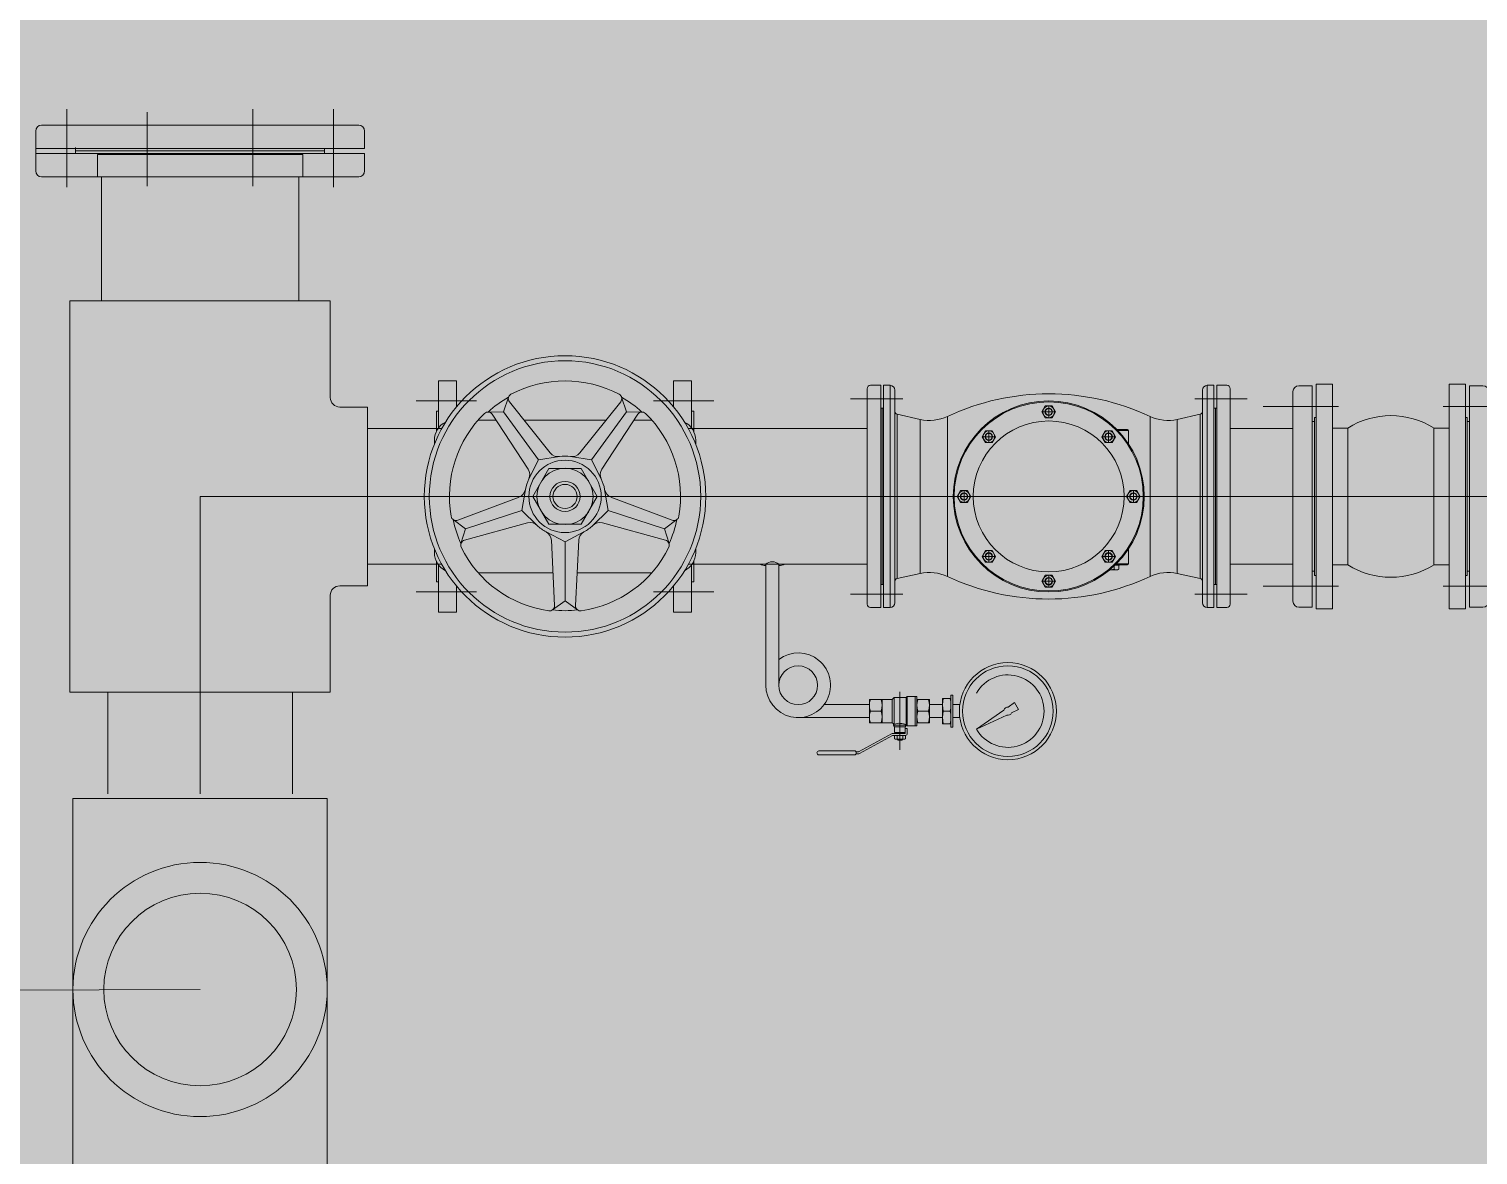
# Model space of a CAD drawing. Header units: millimetres. Extents: x 5117 to 246734, y -48177 to 129208.
# Drawn here: x 85001 to 85566, y 30348 to 30787 of the extents above; entities that cross this region are included whole.
import ezdxf

# ---------------------------------------------------------------- set-up
doc = ezdxf.new("R2010")
doc.units = ezdxf.units.MM
doc.linetypes.add('IMPORT-CENTER', pattern=[2000, 1250, -250, 250, -250])
for name, color, linetype, lineweight in [('A-FLOR-PATT-2', 9, 'Continuous', 9), ('G-IMPT', 8, 'Continuous', 9), ('G-IMPT-4', 8, 'IMPORT-CENTER', 9), ('M-EQPM', 50, 'Continuous', 9)]:
    doc.layers.add(name, color=color, linetype=linetype, lineweight=lineweight)

# ---------------------------------------------------------------- blocks, each defined once
blk = doc.blocks.new('TKTC_BON NUOC MAI_260130 - TKTC_BON NUOC MAI_260130_dwg_FLA3_10K-3426655-TKCS_MB TỔNG THỂ MÁI')
at = {"layer": 'G-IMPT'}
for p, q in [((0, -87.5), (0, 87.5)), ((25, 75), (-38, 75)), ((25, -75), (-38, -75))]:
    blk.add_line(p, q, dxfattribs=at)
at = {"layer": 'G-IMPT', "flags": 128}
blk.add_lwpolyline([(-5, 92.5), (-16, 92.5), (-16, -92.5), (-5, -92.5)], dxfattribs=at)
blk.add_lwpolyline([(-18, -62.5), (-16, -62.5), (-16, 62.5), (-18, 62.5)], close=True, dxfattribs=at)
at = {"layer": 'G-IMPT'}
for centre, start, end in [((-5, 87.5), 360, 90), ((-5, -87.5), 270, 0)]:
    blk.add_arc(centre, 5, start, end, dxfattribs=at)
blk = doc.blocks.new('TKTC_BON NUOC MAI_260130 - TKTC_BON NUOC MAI_260130_dwg_FLA3_10K-3426656-TKCS_MB TỔNG THỂ MÁI')
at = {"layer": 'G-IMPT'}
for p, q in [((0, -87.5), (0, 87.5)), ((25, 75), (-38, 75)), ((25, -75), (-38, -75))]:
    blk.add_line(p, q, dxfattribs=at)
at = {"layer": 'G-IMPT', "flags": 128}
blk.add_lwpolyline([(-5, 92.5), (-16, 92.5), (-16, -92.5), (-5, -92.5)], dxfattribs=at)
blk.add_lwpolyline([(-18, -62.5), (-16, -62.5), (-16, 62.5), (-18, 62.5)], close=True, dxfattribs=at)
at = {"layer": 'G-IMPT'}
for centre, start, end in [((-5, 87.5), 360, 90), ((-5, -87.5), 270, 0)]:
    blk.add_arc(centre, 5, start, end, dxfattribs=at)
blk = doc.blocks.new('TKTC_BON NUOC MAI_260130 - TKTC_BON NUOC MAI_260130_dwg_Tee_DN125_up__PPR_-3426657-TKCS_MB TỔNG THỂ MÁI')
at = {"layer": 'G-IMPT', "flags": 128}
blk.add_lwpolyline([(-82.5, -124), (-82.5, 124), (82.5, 124), (82.5, -124)], close=True, dxfattribs=at)
at = {"layer": 'G-IMPT'}
for radius in [82.5, 62.5]:
    blk.add_circle((0, 0), radius, dxfattribs=at)
blk = doc.blocks.new('TKTC_BON NUOC MAI_260130 - TKTC_BON NUOC MAI_260130_dwg__U23-3426658-TKCS_MB TỔNG THỂ MÁI')
blk.add_blockref('TKTC_BON NUOC MAI_260130 - TKTC_BON NUOC MAI_260130_dwg_Tee_DN125_up__PPR_-3426657-TKCS_MB TỔNG THỂ MÁI', (0, 0))
blk = doc.blocks.new('TKTC_BON NUOC MAI_260130 - TKTC_BON NUOC MAI_260130_dwg-3426650-TKCS_MB TỔNG THỂ MÁI')
at = {"layer": 'G-IMPT'}
blk.add_hatch(color=256, dxfattribs=at).paths.add_polyline_path([(-117623.15, -830598.11), (-117616.07, -830598.11), (-117596.84, -830593.45), (-117596.84, -830540.11), (-117602.8, -830540.11), (-117623.15, -830535.45), (-117642.38, -830540.11), (-117642.38, -830593.45), (-117636.43, -830593.45)])
for p, q in [((-118148.14, -830424.25), (-118148.14, -830439.83)), ((-118035.45, -830432.96), (-118035.45, -830431.12)), ((-118043.92, -830442.12), (-118124.09, -830442.12)), ((-117823.84, -830524.75), (-117823.84, -830608.81)), ((-117813.04, -830608.26), (-117813.04, -830525.3)), ((-117693.06, -830608.26), (-117693.06, -830525.3)), ((-117682.26, -830524.75), (-117682.26, -830608.81)), ((-117999.72, -830529.54), (-117976.2, -830529.54)), ((-117947.44, -830549.82), (-117963.41, -830529.9)), ((-117919.99, -830529.9), (-117935.96, -830549.82)), ((-117883.68, -830529.54), (-117907.2, -830529.54)), ((-117830.41, -830528.69), (-117809.99, -830528.69)), ((-117675.7, -830528.69), (-117696.11, -830528.69)), ((-117968.59, -830536.99), (-117975.53, -830536.99)), ((-117970.07, -830534.74), (-117956.06, -830556.08)), ((-117925.67, -830536.99), (-117957.73, -830536.99)), ((-117927.34, -830556.08), (-117913.34, -830534.74)), ((-117907.87, -830536.99), (-117914.81, -830536.99)), ((-117792.57, -830597.99), (-117792.57, -830535.57)), ((-117713.54, -830597.99), (-117713.54, -830535.57)), ((-118018.78, -830540.34), (-117989.79, -830540.34)), ((-117893.61, -830540.34), (-117823.84, -830540.34)), ((-117722.32, -830540.7), (-117726.45, -830540.7)), ((-117682.26, -830540.34), (-117657.79, -830540.34)), ((-117992.66, -830544.83), (-117992.66, -830546.41)), ((-117890.74, -830546.41), (-117890.74, -830544.83)), ((-117959.61, -830567), (-117983.49, -830576.03)), ((-117899.92, -830576.03), (-117923.79, -830567)), ((-117980.94, -830583.86), (-117956.32, -830577.13)), ((-117927.09, -830577.13), (-117902.46, -830583.86)), ((-117947.03, -830583.88), (-117945.81, -830609.38)), ((-117937.59, -830609.38), (-117936.37, -830583.88)), ((-117992.66, -830587.15), (-117992.66, -830588.73)), ((-117890.74, -830588.73), (-117890.74, -830587.15)), ((-118018.78, -830593.22), (-117989.79, -830593.22)), ((-117893.61, -830593.22), (-117823.84, -830593.22)), ((-117727.57, -830593.96), (-117727.57, -830595.18)), ((-117722.32, -830593.42), (-117727.01, -830593.42)), ((-117682.26, -830593.22), (-117657.79, -830593.22)), ((-117975.53, -830596.57), (-117946.42, -830596.57)), ((-117936.98, -830596.57), (-117907.87, -830596.57)), ((-117999.72, -830604.02), (-117976.2, -830604.02)), ((-117883.68, -830604.02), (-117907.2, -830604.02)), ((-117830.41, -830604.87), (-117809.99, -830604.87)), ((-117675.7, -830604.87), (-117696.11, -830604.87)), ((-118120.06, -830643.09), (-118120.06, -830682.78)), ((-118047.95, -830643.09), (-118047.95, -830682.78)), ((-117811.07, -830665.66), (-117811.07, -830642.95)), ((-117822.6, -830650.52), (-117818.46, -830650.52)), ((-117804.05, -830650.52), (-117799.91, -830650.52)), ((-117791.47, -830650.52), (-117794.19, -830650.52)), ((-117808.6, -830656.01), (-117813.53, -830656.01)), ((-117813.15, -830656.58), (-117808.98, -830656.58)), ((-117814.36, -830659.36), (-117827.19, -830666.33)), ((-117826.82, -830666.99), (-117813.99, -830660.03)), ((-117813.81, -830659.98), (-117808.98, -830659.98)), ((-117828.1, -830667.18), (-117828.1, -830666.42)), ((-118084.01, -830759.09), (-118640.56, -830760.5))]:
    blk.add_line(p, q, dxfattribs=at)
at = {"layer": 'G-IMPT', "flags": 128}
for points in [[(-118019.87, -830431.12), (-118148.14, -830431.12), (-118019.87, -830431.12), (-118019.87, -830424.25)], [(-118145.85, -830421.96), (-118022.16, -830421.96)], [(-118019.87, -830432.96), (-118148.14, -830432.96), (-118019.87, -830432.96), (-118019.87, -830439.83)], [(-118145.85, -830442.12), (-118022.16, -830442.12)], [(-118045.55, -830490.47), (-118122.47, -830490.47), (-118122.47, -830442.12), (-118045.55, -830442.12)], [(-117817.5, -830610.12), (-117817.5, -830523.44), (-117814.91, -830523.44), (-117814.91, -830610.12)], [(-117688.6, -830610.12), (-117691.2, -830610.12), (-117691.2, -830523.44), (-117688.6, -830523.44)], [(-117642.38, -830610.57), (-117642.38, -830522.99), (-117648.69, -830522.99), (-117648.69, -830610.57)], [(-117596.84, -830610.57), (-117596.84, -830522.99), (-117590.54, -830522.99), (-117590.54, -830610.57)], [(-117818.59, -830601.19), (-117818.59, -830532.37), (-117818.06, -830532.37), (-117818.06, -830601.19)], [(-117754.38, -830536.09), (-117755.71, -830533.79), (-117754.38, -830531.49), (-117751.72, -830531.49), (-117750.4, -830533.79), (-117751.72, -830536.09)], [(-117687.52, -830601.19), (-117687.52, -830532.37), (-117688.04, -830532.37), (-117688.04, -830601.19)], [(-117803.19, -830536.78), (-117812.16, -830534.74), (-117812.16, -830598.82), (-117803.19, -830596.78)], [(-117649.39, -830535.96), (-117649.39, -830597.61), (-117648.69, -830597.61), (-117648.69, -830535.96)], [(-117589.84, -830535.96), (-117589.84, -830597.61), (-117590.54, -830597.61), (-117590.54, -830535.96)], [(-117777.73, -830545.77), (-117779.06, -830543.47), (-117777.73, -830541.17), (-117775.08, -830541.17), (-117773.75, -830543.47), (-117775.08, -830545.77)], [(-117731.03, -830545.77), (-117732.35, -830543.47), (-117731.03, -830541.17), (-117728.37, -830541.17), (-117727.04, -830543.47), (-117728.37, -830545.77)], [(-117636.43, -830540.11), (-117636.43, -830593.45), (-117642.38, -830593.45), (-117642.38, -830540.11)], [(-117602.8, -830540.11), (-117602.8, -830593.45), (-117596.84, -830593.45), (-117596.84, -830540.11)], [(-117947.97, -830577.64), (-117954.25, -830566.78), (-117947.97, -830555.92), (-117935.43, -830555.92), (-117929.16, -830566.78), (-117935.43, -830577.64)], [(-117787.41, -830569.12), (-117788.73, -830566.82), (-117787.41, -830564.52), (-117784.75, -830564.52), (-117783.42, -830566.82), (-117784.75, -830569.12)], [(-117721.35, -830569.12), (-117722.68, -830566.82), (-117721.35, -830564.52), (-117718.7, -830564.52), (-117717.37, -830566.82), (-117718.7, -830569.12)], [(-117777.73, -830592.47), (-117779.06, -830590.17), (-117777.73, -830587.87), (-117775.08, -830587.87), (-117773.75, -830590.17), (-117775.08, -830592.47)], [(-117731.03, -830592.47), (-117732.35, -830590.17), (-117731.03, -830587.87), (-117728.37, -830587.87), (-117727.04, -830590.17), (-117728.37, -830592.47)], [(-117754.38, -830602.14), (-117755.71, -830599.85), (-117754.38, -830597.55), (-117751.72, -830597.55), (-117750.4, -830599.85), (-117751.72, -830602.14)], [(-117822.99, -830655.06), (-117822.99, -830645.97), (-117818.07, -830645.97), (-117818.07, -830655.06)], [(-117804.44, -830644.84), (-117804.44, -830656.2), (-117805.2, -830656.2), (-117805.2, -830644.84)], [(-117791.19, -830645.6), (-117794.47, -830645.6), (-117794.47, -830655.44), (-117791.19, -830655.44)], [(-117791.19, -830656.76), (-117791.19, -830644.27), (-117790.43, -830644.27), (-117790.43, -830656.76)], [(-117799.52, -830653.04), (-117799.52, -830647.99), (-117794.47, -830647.99), (-117794.47, -830653.04)], [(-117809.55, -830658.85), (-117809.55, -830659.23), (-117812.58, -830659.23), (-117812.58, -830658.85)]]:
    blk.add_lwpolyline(points, close=True, dxfattribs=at)
for points in [[(-118132.57, -830432.96), (-118132.57, -830432.04), (-118132.57, -830430.66)], [(-118049.65, -830432.04), (-118132.57, -830432.04), (-118035.45, -830432.04)], [(-118124.09, -830442.12), (-118124.09, -830433.4), (-118043.92, -830433.4), (-118043.92, -830442.12)], [(-118033.24, -830605.33), (-118033.24, -830643.09), (-118134.78, -830643.09), (-118134.78, -830490.47), (-118033.24, -830490.47), (-118033.24, -830528.23)], [(-117984.04, -830531.86), (-117984.04, -830521.7), (-117991.09, -830521.7), (-117991.09, -830540.12), (-117991.09, -830533.46), (-117991.88, -830533.46), (-117991.88, -830541.41)], [(-117899.36, -830531.86), (-117899.36, -830521.7), (-117892.31, -830521.7), (-117892.31, -830540.12), (-117892.31, -830533.46), (-117891.52, -830533.46), (-117891.52, -830541.41)], [(-117822.53, -830610.12), (-117818.59, -830610.12), (-117818.59, -830523.44), (-117822.53, -830523.44)], [(-117683.58, -830610.12), (-117687.52, -830610.12), (-117687.52, -830523.44), (-117683.58, -830523.44)], [(-118029.55, -830601.64), (-118018.78, -830601.64), (-118018.78, -830531.93), (-118029.55, -830531.93)], [(-117963.74, -830528.05), (-117965.66, -830533.8), (-117952.07, -830552.51), (-117943.85, -830551.25)], [(-117919.66, -830528.05), (-117917.74, -830533.8), (-117931.33, -830552.51), (-117939.56, -830551.25)], [(-117817.5, -830532.37), (-117818.06, -830532.37), (-117818.06, -830601.19), (-117817.5, -830601.19)], [(-117753.05, -830531.47), (-117753.03, -830533.79), (-117753.05, -830533.77), (-117753.05, -830533.83), (-117753.05, -830536.11)], [(-117688.6, -830532.37), (-117688.04, -830532.37), (-117688.04, -830601.19), (-117688.6, -830601.19)], [(-117971.72, -830533.85), (-117965.66, -830533.8), (-117952.07, -830552.51), (-117955.81, -830559.94)], [(-117911.68, -830533.85), (-117917.74, -830533.8), (-117931.33, -830552.51), (-117927.59, -830559.94)], [(-117755.37, -830533.79), (-117753.01, -830533.79), (-117750.73, -830533.79)], [(-117693.94, -830598.82), (-117693.94, -830534.74), (-117693.94, -830598.82), (-117702.91, -830596.78), (-117702.91, -830536.78), (-117693.94, -830534.74)], [(-117778.72, -830543.47), (-117776.37, -830543.47), (-117774.09, -830543.47)], [(-117776.4, -830541.15), (-117776.39, -830543.47), (-117776.4, -830543.45), (-117776.4, -830543.5), (-117776.4, -830545.78)], [(-117732.02, -830543.47), (-117729.66, -830543.47), (-117727.38, -830543.47)], [(-117729.7, -830541.15), (-117729.68, -830543.47), (-117729.7, -830543.45), (-117729.7, -830543.5), (-117729.7, -830545.78)], [(-117726.09, -830541.08), (-117721.94, -830541.08), (-117721.94, -830546.28)], [(-117985.34, -830575.78), (-117980.47, -830579.38), (-117958.48, -830572.23), (-117957.14, -830564.02)], [(-117898.06, -830575.78), (-117902.93, -830579.38), (-117924.92, -830572.23), (-117926.27, -830564.02)], [(-117788.4, -830566.82), (-117786.04, -830566.82), (-117783.76, -830566.82)], [(-117786.08, -830564.5), (-117786.06, -830566.82), (-117786.08, -830566.8), (-117786.08, -830566.86), (-117786.08, -830569.14)], [(-117722.34, -830566.82), (-117719.99, -830566.82), (-117717.71, -830566.82)], [(-117720.03, -830564.5), (-117720.01, -830566.82), (-117720.03, -830566.8), (-117720.03, -830566.86), (-117720.03, -830569.14)], [(-117982.3, -830585.16), (-117980.47, -830579.38), (-117958.48, -830572.23), (-117952.57, -830578.09)], [(-117901.11, -830585.16), (-117902.93, -830579.38), (-117924.92, -830572.23), (-117930.84, -830578.09)], [(-117946.63, -830611.07), (-117941.7, -830607.55), (-117941.7, -830584.42), (-117949.1, -830580.61)], [(-117936.77, -830611.07), (-117941.7, -830607.55), (-117941.7, -830584.42), (-117934.31, -830580.61)], [(-117776.4, -830587.85), (-117776.39, -830590.17), (-117776.4, -830590.15), (-117776.4, -830590.21), (-117776.4, -830592.49)], [(-117729.7, -830587.85), (-117729.68, -830590.17), (-117729.7, -830590.15), (-117729.7, -830590.21), (-117729.7, -830592.49)], [(-117721.94, -830587.28), (-117721.94, -830593.05), (-117726.63, -830593.05)], [(-117991.88, -830592.15), (-117991.88, -830600.1), (-117991.09, -830600.1), (-117991.09, -830593.44), (-117991.09, -830611.86), (-117984.04, -830611.86), (-117984.04, -830601.7)], [(-117891.52, -830592.15), (-117891.52, -830600.1), (-117892.31, -830600.1), (-117892.31, -830593.44), (-117892.31, -830611.86), (-117899.36, -830611.86), (-117899.36, -830601.7)], [(-117863.38, -830640.42), (-117863.38, -830593.22), (-117865.76, -830593.22)], [(-117858.33, -830640.42), (-117858.33, -830593.22), (-117855.94, -830593.22)], [(-117778.72, -830590.17), (-117776.37, -830590.17), (-117774.09, -830590.17)], [(-117732.02, -830590.17), (-117729.66, -830590.17), (-117727.38, -830590.17)], [(-117729.28, -830595.47), (-117726.65, -830595.47), (-117726.23, -830595.47), (-117725.74, -830595.18), (-117725.74, -830593.6)], [(-117725.48, -830593.42), (-117725.48, -830593.6), (-117727.2, -830593.6)], [(-117750.73, -830599.85), (-117753.09, -830599.85), (-117755.37, -830599.85)], [(-117753.05, -830597.53), (-117753.05, -830599.86), (-117753.05, -830599.83), (-117753.03, -830599.85), (-117753.05, -830602.16)], [(-117813.34, -830645.22), (-117813.34, -830655.57), (-117814.09, -830655.06), (-117818.07, -830655.06), (-117818.07, -830645.97), (-117814.09, -830645.97)], [(-117804.44, -830645.97), (-117804.44, -830644.84), (-117808.23, -830644.84), (-117808.6, -830645.22), (-117813.34, -830645.22), (-117814.09, -830645.97), (-117814.09, -830655.06)], [(-117808.6, -830645.22), (-117808.6, -830655.82), (-117808.23, -830656.2), (-117808.23, -830644.84)], [(-117804.44, -830655.06), (-117799.52, -830655.06), (-117799.52, -830645.97), (-117804.44, -830645.97), (-117804.44, -830655.06), (-117804.44, -830656.2), (-117808.23, -830656.2)], [(-117840.66, -830647.99), (-117822.99, -830647.99), (-117822.99, -830653.04), (-117850.76, -830653.04)], [(-117787.74, -830653.04), (-117790.43, -830653.04), (-117790.43, -830647.99), (-117787.74, -830647.99)], [(-117769.38, -830652.06), (-117781.22, -830657.59), (-117770.52, -830650.09)], [(-117768.85, -830648.93), (-117766.38, -830647.2), (-117764.81, -830649.93), (-117767.54, -830651.2)], [(-117808.23, -830659.23), (-117808.23, -830657.33), (-117808.98, -830657.33), (-117808.98, -830659.23), (-117813.82, -830659.23)], [(-117808.6, -830655.44), (-117808.6, -830656.01), (-117808.98, -830656.58), (-117808.98, -830658.85), (-117813.15, -830658.85), (-117813.15, -830656.58), (-117813.53, -830656.01), (-117813.53, -830655.44)], [(-117812.93, -830661.5), (-117813.2, -830661.34), (-117813.2, -830660.14), (-117812.93, -830659.98), (-117809.21, -830659.98), (-117808.94, -830660.14), (-117808.94, -830661.34), (-117809.21, -830661.5), (-117812.93, -830661.5), (-117809.21, -830661.5)], [(-117810, -830660.14), (-117809.93, -830661.5), (-117810.31, -830661.88), (-117811.82, -830661.88), (-117812.2, -830661.5), (-117812.13, -830660.14), (-117812.13, -830661.34)], [(-117827.55, -830666.42), (-117828.1, -830666.42), (-117828.48, -830666.04), (-117842.68, -830666.04)], [(-117842.68, -830667.56), (-117828.48, -830667.56), (-117828.1, -830667.18), (-117827.54, -830667.18)]]:
    blk.add_lwpolyline(points, dxfattribs=at)
at = {"layer": 'G-IMPT'}
for centre, radius in [((-117941.7, -830566.78), 54.88), ((-117941.7, -830566.78), 52.92), ((-117753.05, -830566.78), 37.26), ((-117753.05, -830566.78), 36.88), ((-117753.05, -830533.79), 2.3), ((-117753.05, -830533.79), 1.46), ((-117753.05, -830533.79), 1.3), ((-117753.05, -830566.78), 29.43), ((-117776.4, -830543.47), 2.3), ((-117776.4, -830543.47), 1.46), ((-117776.4, -830543.47), 1.3), ((-117729.7, -830543.47), 2.3), ((-117729.7, -830543.47), 1.46), ((-117729.7, -830543.47), 1.3), ((-117941.7, -830566.78), 14.11), ((-117941.7, -830566.78), 10.98), ((-117941.7, -830566.78), 5.88), ((-117941.7, -830566.78), 4.7), ((-117786.08, -830566.82), 2.3), ((-117786.08, -830566.82), 1.46), ((-117786.08, -830566.82), 1.3), ((-117720.03, -830566.82), 2.3), ((-117720.03, -830566.82), 1.46), ((-117720.03, -830566.82), 1.3), ((-117776.4, -830590.17), 2.3), ((-117776.4, -830590.17), 1.46), ((-117776.4, -830590.17), 1.3), ((-117729.7, -830590.17), 2.3), ((-117729.7, -830590.17), 1.46), ((-117729.7, -830590.17), 1.3), ((-117753.05, -830599.85), 2.3), ((-117753.05, -830599.85), 1.46), ((-117753.05, -830599.85), 1.3), ((-117850.76, -830640.42), 7.57), ((-117768.98, -830650.52), 18.93), ((-117768.98, -830650.52), 17.67)]:
    blk.add_circle(centre, radius, dxfattribs=at)
for centre, radius, start, end in [((-118145.85, -830424.25), 2.29, 90, 180), ((-118145.85, -830424.25), 2.29, 90, 180), ((-118022.16, -830424.25), 2.29, 360, 90), ((-118022.16, -830424.25), 2.29, 360, 90), ((-118145.85, -830439.83), 2.29, 180, 270), ((-118145.85, -830439.83), 2.29, 180, 270), ((-118022.16, -830439.83), 2.29, 270, 0), ((-118022.16, -830439.83), 2.29, 270, 0), ((-117941.7, -830566.78), 45.08, 62.0933, 117.9067), ((-117961.88, -830528.67), 1.96, 117.9067, 218.7263), ((-117921.52, -830528.67), 1.96, 321.2737, 62.0933), ((-117822.53, -830524.75), 1.31, 90, 180), ((-117814.91, -830525.3), 1.86, 360, 90), ((-117753.05, -830619.91), 93.14, 64.8963, 115.1037), ((-117691.2, -830525.3), 1.86, 90, 180), ((-117683.58, -830524.75), 1.31, 0, 90), ((-118029.55, -830528.23), 3.69, 180, 270), ((-117941.7, -830566.78), 44.56, 119.6447, 132.3553), ((-117941.7, -830566.78), 44.56, 47.6447, 60.3553), ((-117984.82, -830544.83), 7.84, 116.4236, 180), ((-117941.7, -830566.78), 45.08, 134.0933, 189.9067), ((-117971.71, -830535.81), 1.96, 33.2737, 134.0933), ((-117911.7, -830535.81), 1.96, 45.9067, 146.7263), ((-117941.7, -830566.78), 45.08, 350.0933, 45.9067), ((-117898.58, -830544.83), 7.84, 360, 63.5764), ((-117811.93, -830533.65), 1.12, 180, 257.9052), ((-117799.68, -830520.39), 16.76, 257.9052, 295.1037), ((-117706.42, -830520.39), 16.76, 244.8963, 282.0948), ((-117694.18, -830533.65), 1.12, 282.0948, 0), ((-117694.18, -830533.65), 1.12, 282.0948, 0), ((-117619.61, -830566.78), 31.53, 57.769, 122.231), ((-117722.32, -830541.08), 0.373, 0, 90), ((-117944.38, -830547.37), 3.92, 218.7263, 277.8639), ((-117939.02, -830547.37), 3.92, 262.1361, 321.2737), ((-117941.7, -830566.78), 15.68, 82.1361, 97.8639), ((-117941.7, -830566.78), 15.68, 154.1361, 169.8639), ((-117959.34, -830558.23), 3.92, 334.1361, 33.2737), ((-117924.06, -830558.23), 3.92, 146.7263, 205.8639), ((-117941.7, -830566.78), 15.68, 10.1361, 25.8639), ((-117961, -830563.33), 3.92, 290.7263, 349.8639), ((-117922.41, -830563.33), 3.92, 190.1361, 249.2737), ((-117984.18, -830574.2), 1.96, 189.9067, 290.7263), ((-117941.7, -830566.78), 44.56, 191.6447, 204.3553), ((-117955.28, -830580.91), 3.92, 46.1361, 105.2737), ((-117941.7, -830566.78), 15.68, 226.1361, 241.8639), ((-117941.7, -830566.78), 15.68, 298.1361, 313.8639), ((-117928.12, -830580.91), 3.92, 74.7263, 133.8639), ((-117941.7, -830566.78), 44.56, 335.6447, 348.3553), ((-117899.22, -830574.2), 1.96, 249.2737, 350.0933), ((-117980.43, -830585.75), 1.96, 105.2737, 206.0933), ((-117950.94, -830584.07), 3.92, 2.7263, 61.8639), ((-117932.46, -830584.07), 3.92, 118.1361, 177.2737), ((-117902.98, -830585.75), 1.96, 333.9067, 74.7263), ((-117984.82, -830588.73), 7.84, 180, 243.5764), ((-117941.7, -830566.78), 45.08, 206.0933, 261.9067), ((-117941.7, -830566.78), 45.08, 278.0933, 333.9067), ((-117898.58, -830588.73), 7.84, 296.4236, 0), ((-117863.37, -830588.24), 5.52, 244.3769, 270.0416), ((-117860.86, -830596.12), 3.85, 48.8512, 130.7653), ((-117858.32, -830588.24), 5.52, 269.9584, 295.6231), ((-117722.32, -830593.05), 0.373, 270, 0), ((-117619.61, -830566.78), 31.53, 237.769, 302.231), ((-117811.93, -830599.91), 1.12, 102.0948, 180), ((-117799.68, -830613.17), 16.76, 64.8963, 102.0948), ((-117753.05, -830513.65), 93.14, 244.8963, 295.1037), ((-117706.42, -830613.17), 16.76, 77.9052, 115.1037), ((-117694.18, -830599.91), 1.12, 0, 77.9052), ((-118029.55, -830605.33), 3.69, 90, 180), ((-117947.77, -830609.47), 1.96, 261.9067, 2.7263), ((-117941.7, -830566.78), 44.56, 263.6447, 276.3553), ((-117935.63, -830609.47), 1.96, 177.2737, 278.0933), ((-117822.53, -830608.81), 1.31, 180, 270), ((-117814.91, -830608.26), 1.86, 270, 0), ((-117691.2, -830608.26), 1.86, 180, 270), ((-117683.58, -830608.81), 1.31, 270, 360), ((-117850.76, -830640.42), 12.62, 180, 126.8699), ((-117768.98, -830650.52), 14.13, 210, 150), ((-117816.18, -830648.25), 6.81, 160.5288, 199.4712), ((-117824.88, -830648.25), 6.81, 340.5288, 19.4712), ((-117797.62, -830648.25), 6.81, 160.5288, 199.4712), ((-117806.33, -830648.25), 6.81, 340.5288, 19.4712), ((-117816.18, -830652.79), 6.81, 160.5288, 199.4712), ((-117824.88, -830652.79), 6.81, 340.5288, 19.4712), ((-117797.62, -830652.79), 6.81, 160.5288, 199.4712), ((-117806.33, -830652.79), 6.81, 340.5288, 19.4712), ((-117768.98, -830650.52), 1.6, 85.4034, 164.5826), ((-117768.98, -830650.52), 1.6, 255.4174, 334.5966), ((-117811.32, -830662.32), 7.05, 67.3042, 106.59), ((-117813.82, -830660.36), 1.14, 90, 118.4956), ((-117813.81, -830660.36), 0.379, 90, 118.4956), ((-117812.66, -830660.96), 0.979, 57.0867, 122.9133), ((-117812.66, -830660.52), 0.979, 237.0867, 302.9133), ((-117811.07, -830663.67), 3.69, 73.2213, 106.7787), ((-117811.07, -830657.81), 3.69, 253.2213, 286.7787), ((-117809.47, -830660.96), 0.979, 57.0867, 122.9133), ((-117809.47, -830660.52), 0.979, 237.0867, 302.9133), ((-117808.98, -830659.23), 0.757, 270, 360), ((-117842.68, -830666.8), 0.757, 90, 270), ((-117827.55, -830665.66), 0.757, 270, 298.4956), ((-117827.54, -830665.66), 1.51, 270, 298.4956)]:
    blk.add_arc(centre, radius, start, end, dxfattribs=at)
for centre, start_param, end_param in [((-117789.55, -830648.06), 1.230959, 1.910633), ((-117796.11, -830648.06), 4.372552, 5.052226), ((-117789.55, -830652.98), 1.230959, 1.910633), ((-117796.11, -830652.98), 4.372552, 5.052226)]:
    blk.add_ellipse(centre, major_axis=(0, 7.38), ratio=0.666667, start_param=start_param, end_param=end_param, dxfattribs=at)
for points, weights in [([(-117727.57, -830595.18), (-117728.48, -830595.45), (-117729.28, -830595.47)], [1.02068473304, 1.04682585707, 1.0059745856]), ([(-117726.65, -830595.47), (-117727.08, -830595.47), (-117727.57, -830595.18)], [1, 1.04863481341, 1.02068473304]), ([(-117725.74, -830595.18), (-117726.23, -830595.47), (-117726.65, -830595.47)], [1.02068473304, 1.04863481341, 1])]:
    blk.add_rational_spline(points, weights, degree=2, dxfattribs=at)
at = {"layer": 'G-IMPT-4'}
for p, q in [((-118104.62, -830416.93), (-118104.62, -830445.7)), ((-118063.39, -830415.7), (-118063.39, -830445.7)), ((-118032, -830415.7), (-118032, -830446.1))]:
    blk.add_line(p, q, dxfattribs=at)
at = {"layer": 'G-IMPT-4', "flags": 128}
blk.add_lwpolyline([(-118136.02, -830446.1), (-118136.02, -830415.7)], close=True, dxfattribs=at)
blk.add_lwpolyline([(-117512.25, -830566.78), (-118084.01, -830566.78), (-118084.01, -830682.78)], dxfattribs=at)
at = {"extrusion": (0, 0, -1)}
for name, p, xscale, yscale, zscale in [('TKTC_BON NUOC MAI_260130 - TKTC_BON NUOC MAI_260130_dwg_FLA3_10K-3426655-TKCS_MB TỔNG THỂ MÁI', (117657.79, -830566.78), 0.4670552018349271, 0.4670552018349271, -0.4670552018349271), ('TKTC_BON NUOC MAI_260130 - TKTC_BON NUOC MAI_260130_dwg__U23-3426658-TKCS_MB TỔNG THỂ MÁI', (118084.01, -830759.09), 0.6009615384615383, 0.6009615384615383, -0.6009615384615383)]:
    blk.add_blockref(name, p, dxfattribs=dict(at, xscale=xscale, yscale=yscale, zscale=zscale))
at = {"xscale": 0.4670552018349272, "yscale": 0.4670552018349272, "zscale": 0.4670552018349272}
blk.add_blockref('TKTC_BON NUOC MAI_260130 - TKTC_BON NUOC MAI_260130_dwg_FLA3_10K-3426656-TKCS_MB TỔNG THỂ MÁI', (-117581.43, -830566.78), dxfattribs=at)
blk = doc.blocks.new('TKTC_BON NUOC MAI_260130 - TKTC_BON NUOC MAI_260130-2047084-TKCS_MB TỔNG THỂ MÁI')
blk.add_blockref('TKTC_BON NUOC MAI_260130 - TKTC_BON NUOC MAI_260130_dwg-3426650-TKCS_MB TỔNG THỂ MÁI', (169499.17, 843934.43))

msp = doc.modelspace()

# ---------------------------------------------------------------- hatches: boundary and pattern name
at = {"layer": 'A-FLOR-PATT-2'}
h = msp.add_hatch(dxfattribs=at)
h.set_pattern_fill('FP_1', color=256, style=0, pattern_type=2)
h.set_pattern_definition([(0, (0, 0), (2519.68, 629.92), [103.937, -1785.823, 103.937, -1785.823, -10078.72]), (0, (0, 0), (2519.68, 629.92), [-3779.52, 103.937, -3675.583, 103.937, -1785.823, -4409.44]), (0, (0, 0), (2519.68, 629.92), [-9448.8, 103.937, -1155.903, 103.937, -3045.663]), (120, (944.9, 314.96), (-1805.3667, 1867.147), [103.937, -1785.823, 103.937, -11864.543]), (120, (944.9, 314.96), (-1805.3667, 1867.147), [-1993.697, -1785.823, 103.937, -3675.583, -6299.2]), (120, (944.9, 314.96), (-1805.3667, 1867.147), [-7559.04, 103.937, -1785.823, 103.937, -4305.503]), (120, (944.9, 314.96), (-1805.3667, 1867.147), [-9552.737, -1155.903, 103.937, -3045.663]), (240, (1259.84, 1574.8), (-714.3133, -2497.067), [103.937, -1785.823, 103.937, -11864.543]), (240, (1259.84, 1574.8), (-714.3133, -2497.067), [-1993.697, -1785.823, 103.937, -3675.583, -6299.2]), (240, (1259.84, 1574.8), (-714.3133, -2497.067), [-7559.04, 103.937, -1785.823, 103.937, -4305.503]), (240, (1259.84, 1574.8), (-714.3133, -2497.067), [-9552.737, -1155.903, 103.937, -3045.663])])
h.paths.add_polyline_path([(116902.56, 18036.94), (126450.64, 18036.94), (126450.64, 33076.94), (119902.56, 33076.94), (119902.56, 37786.94), (126450.64, 37786.94), (126450.64, 77435.31), (119062.56, 77435.31), (119062.56, 70736.94), (114152.56, 70736.94), (114152.56, 77435.31), (106750.64, 77435.31), (106750.64, 70561.94), (108250.64, 70561.94), (108250.64, 54161.94), (112852.66, 54161.94), (112852.66, 53461.94), (112952.56, 53461.94), (112952.56, 52471.94), (116462.56, 52471.94), (116462.56, 44726.99), (112852.59, 44726.99), (112852.59, 43735.31), (48052.74, 43735.31), (48052.74, 44726.99), (44442.56, 44726.99), (44442.56, 52471.94), (47952.56, 52471.94), (47952.56, 53461.94), (48052.74, 53461.94), (48052.74, 54161.94), (52652.64, 54161.94), (52652.64, 70561.94), (54152.56, 70561.94), (54152.56, 77436.94), (46762.42, 77436.94), (46762.42, 70736.94), (41852.56, 70736.94), (41852.56, 77435.31), (34450.64, 77435.31), (34450.64, 37786.94), (41002.56, 37786.94), (41002.56, 37796.94), (41012.56, 37796.94), (41012.56, 33076.94), (41002.56, 33076.94), (41002.56, 33086.94), (34450.64, 33086.94), (34450.64, 18037.36), (44002.56, 18037.36), (44002.56, 25337.36), (76452.56, 25337.36), (76452.56, 33536.94), (76442.56, 33537.19), (76442.56, 33546.94), (84387.56, 33546.94), (84387.56, 25337.36), (116902.56, 25337.36), (116902.56, 18342.39)])
h.paths.add_polyline_path([(116252.56, 52961.94), (115852.56, 52961.94), (115852.56, 53461.94), (116352.64, 53461.94), (116352.64, 52961.94), (116252.64, 52961.94)])
h.paths.add_polyline_path([(44652.49, 52961.94), (44552.49, 52961.94), (44552.49, 53461.94), (45052.56, 53461.94), (45052.56, 52961.94), (44652.56, 52961.94)])
h.paths.add_polyline_path([(116252.56, 53061.94), (116252.64, 53061.94), (116252.56, 53361.94)])
h.paths.add_polyline_path([(44652.49, 53061.94), (44652.56, 53062.01), (44652.49, 53361.33)])
h = msp.add_hatch(dxfattribs=at)
h.set_pattern_fill('FP_2', color=256, style=0, pattern_type=2)
h.set_pattern_definition([(50, (0, 0), (2259.083, -197.644), [236.22, -2598.42]), (355, (0, 0), (-437.01, 2369.104), [188.976, -2078.736]), (100.451, (188.3, -16.5), (1822.088, 2171.446), [200.756, -2208.317]), (46.184, (0, 630), (3361.38, -521.33), [354.33, -3897.63]), (96.636, (280, 586.5), (2943.79, 3068.1), [301.134, -3312.475]), (351.184, (0, 630), (2943.82, 3068.07), [283.464, -3118.104]), (21, (315, 472.4), (1880.018, -1268.089), [236.22, -2598.42]), (326, (315, 472.4), (766.346, 2283.932), [188.976, -2078.736]), (71.451, (471.6, 366.8), (2646.372, 1015.824), [200.756, -2208.317]), (37.5, (0, 0), (38.299, 1048.482), [103.937, -1949.602, 103.937, -2006.295, -2086.61]), (37.5, (0, 0), (38.299, 1048.482), [-4163.77, 103.937, -1982.673]), (7.5, (0, 0), (828.564, 1242.239), [103.937, -1099.21, 103.937, -1902.358, -795.274]), (7.5, (0, 0), (828.564, 1242.239), [-3209.442, 103.937, -691.337]), (327.5, (-702.4, 0), (1681.327, -71.0387), [103.937, -683.463, 103.937, -2352.751, -3259.836]), (327.5, (-702.4, 0), (1681.327, -71.0387), [-3244.088, 103.937, -3155.9]), (317.5, (-1017.3, 0), (1836.803, 315.291), [103.937, -919.683, 103.937, -1527.556, -2314.956]), (317.5, (-1017.3, 0), (1836.803, 315.291), [-2655.113, 103.937, -2211.02])])
h.paths.add_polyline_path([(116902.56, 18036.94), (126450.64, 18036.94), (126450.64, 33076.94), (119902.56, 33076.94), (119902.56, 37786.94), (126450.64, 37786.94), (126450.64, 77435.31), (119062.56, 77435.31), (119062.56, 70736.94), (114152.56, 70736.94), (114152.56, 77435.31), (106750.64, 77435.31), (106750.64, 70561.94), (108250.64, 70561.94), (108250.64, 54161.94), (112852.66, 54161.94), (112852.66, 53461.94), (112952.56, 53461.94), (112952.56, 52471.94), (116462.56, 52471.94), (116462.56, 44726.99), (112852.59, 44726.99), (112852.59, 43735.31), (48052.74, 43735.31), (48052.74, 44726.99), (44442.56, 44726.99), (44442.56, 52471.94), (47952.56, 52471.94), (47952.56, 53461.94), (48052.74, 53461.94), (48052.74, 54161.94), (52652.64, 54161.94), (52652.64, 70561.94), (54152.56, 70561.94), (54152.56, 77436.94), (46762.42, 77436.94), (46762.42, 70736.94), (41852.56, 70736.94), (41852.56, 77435.31), (34450.64, 77435.31), (34450.64, 37786.94), (41002.56, 37786.94), (41002.56, 37796.94), (41012.56, 37796.94), (41012.56, 33076.94), (41002.56, 33076.94), (41002.56, 33086.94), (34450.64, 33086.94), (34450.64, 18037.36), (44002.56, 18037.36), (44002.56, 25337.36), (76452.56, 25337.36), (76452.56, 33536.94), (76442.56, 33537.19), (76442.56, 33546.94), (84387.56, 33546.94), (84387.56, 25337.36), (116902.56, 25337.36), (116902.56, 18342.39)])
h.paths.add_polyline_path([(116252.56, 52961.94), (115852.56, 52961.94), (115852.56, 53461.94), (116352.64, 53461.94), (116352.64, 52961.94), (116252.64, 52961.94)])
h.paths.add_polyline_path([(44652.49, 52961.94), (44552.49, 52961.94), (44552.49, 53461.94), (45052.56, 53461.94), (45052.56, 52961.94), (44652.56, 52961.94)])
h.paths.add_polyline_path([(116252.56, 53061.94), (116252.64, 53061.94), (116252.56, 53361.94)])
h.paths.add_polyline_path([(44652.49, 53061.94), (44652.56, 53062.01), (44652.49, 53361.33)])

# ---------------------------------------------------------------- block references
at = {"layer": 'M-EQPM'}
msp.add_blockref('TKTC_BON NUOC MAI_260130 - TKTC_BON NUOC MAI_260130-2047084-TKCS_MB TỔNG THỂ MÁI', (33652.56, 17236.94), dxfattribs=at)

doc.saveas('drawing.dxf')
